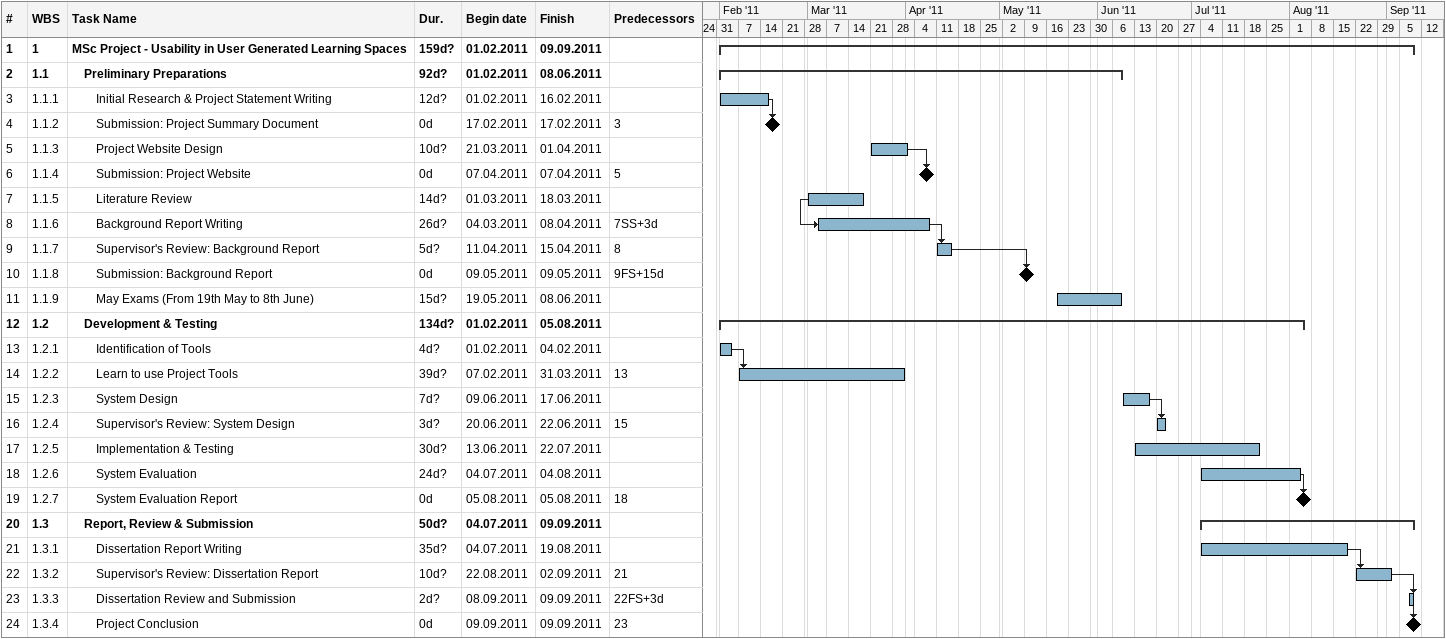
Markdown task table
| ID | WBS | Task | Duration | Start | Finish | Predecessors |
|---|---|---|---|---|---|---|
| 1 | 1 | **MSc Project - Usability in User Generated Learning Spaces** | 159d? | 2011-02-01 | 2011-09-09 |  |
| 2 | 1.1 | **Preliminary Preparations** | 92d? | 2011-02-01 | 2011-06-08 |  |
| 3 | 1.1.1 | Initial Research & Project Statement Writing | 12d? | 2011-02-01 | 2011-02-16 |  |
| 4 | 1.1.2 | Submission: Project Summary Document | 0d | 2011-02-17 | 2011-02-17 | 3 |
| 5 | 1.1.3 | Project Website Design | 10d? | 2011-03-21 | 2011-04-01 |  |
| 6 | 1.1.4 | Submission: Project Website | 0d | 2011-04-07 | 2011-04-07 | 5 |
| 7 | 1.1.5 | Literature Review | 14d? | 2011-03-01 | 2011-03-18 |  |
| 8 | 1.1.6 | Background Report Writing | 26d? | 2011-03-04 | 2011-04-08 | 7SS+3d |
| 9 | 1.1.7 | Supervisor's Review: Background Report | 5d? | 2011-04-11 | 2011-04-15 | 8 |
| 10 | 1.1.8 | Submission: Background Report | 0d | 2011-05-09 | 2011-05-09 | 9FS+15d |
| 11 | 1.1.9 | May Exams (From 19th May to 8th June) | 15d? | 2011-05-19 | 2011-06-08 |  |
| 12 | 1.2 | **Development & Testing** | 134d? | 2011-02-01 | 2011-08-05 |  |
| 13 | 1.2.1 | Identification of Tools | 4d? | 2011-02-01 | 2011-02-04 |  |
| 14 | 1.2.2 | Learn to use Project Tools | 39d? | 2011-02-07 | 2011-03-31 | 13 |
| 15 | 1.2.3 | System Design | 7d? | 2011-06-09 | 2011-06-17 |  |
| 16 | 1.2.4 | Supervisor's Review: System Design | 3d? | 2011-06-20 | 2011-06-22 | 15 |
| 17 | 1.2.5 | Implementation & Testing | 30d? | 2011-06-13 | 2011-07-22 |  |
| 18 | 1.2.6 | System Evaluation | 24d? | 2011-07-04 | 2011-08-04 |  |
| 19 | 1.2.7 | System Evaluation Report | 0d | 2011-08-05 | 2011-08-05 | 18 |
| 20 | 1.3 | **Report, Review & Submission** | 50d? | 2011-07-04 | 2011-09-09 |  |
| 21 | 1.3.1 | Dissertation Report Writing | 35d? | 2011-07-04 | 2011-08-19 |  |
| 22 | 1.3.2 | Supervisor's Review: Dissertation Report | 10d? | 2011-08-22 | 2011-09-02 | 21 |
| 23 | 1.3.3 | Dissertation Review and Submission | 2d? | 2011-09-08 | 2011-09-09 | 22FS+3d |
| 24 | 1.3.4 | Project Conclusion | 0d | 2011-09-09 | 2011-09-09 | 23 |
